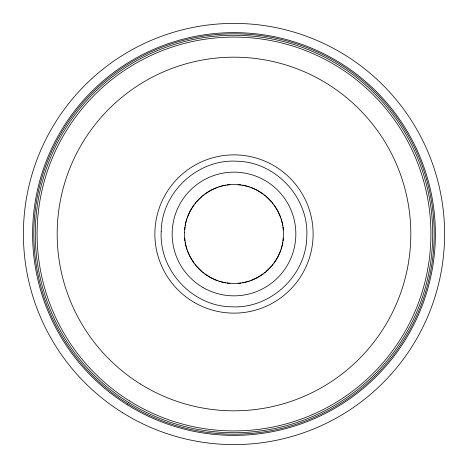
<?xml version="1.0" encoding="UTF-8"?>
<svg xmlns="http://www.w3.org/2000/svg" width="468" height="468" viewBox="0 0 468 468"><rect width="100%" height="100%" fill="white"/><g stroke="black" fill="none" stroke-linecap="round" stroke-linejoin="round"><path stroke-width="0.7" d="M184.614 229.969L184.924 227.103M283.386 238.031L283.076 240.897M185.193 225.395L185.416 224.26M282.584 243.74L282.807 242.605M185.527 223.698L185.913 222.013M282.087 245.987L282.473 244.302M186.065 221.452L186.363 220.34M281.637 247.66L281.935 246.548M186.533 219.79L186.867 218.685M281.133 249.315L281.467 248.21M187.428 217.053L190.242 210.735L193.904 204.873M280.572 250.947L277.758 257.265L274.096 263.127M194.945 203.486L195.671 202.591M272.329 265.409L273.055 264.514M196.414 201.708L201.708 196.414M271.586 266.292L266.292 271.586M202.591 195.671L203.486 194.945M264.514 273.055L265.409 272.329M204.873 193.904L210.735 190.242L217.053 187.428M263.127 274.096L257.265 277.758L250.947 280.572M218.685 186.867L219.79 186.533M248.21 281.467L249.315 281.133M220.34 186.363L221.452 186.065M246.548 281.935L247.66 281.637M222.013 185.913L223.698 185.527M244.302 282.473L245.987 282.087M224.26 185.416L225.395 185.193M242.605 282.807L243.74 282.584M227.103 184.924L229.969 184.614M240.897 283.076L238.031 283.386M238.031 184.614L240.897 184.924M229.969 283.386L227.103 283.076M242.605 185.193L243.74 185.416M224.26 282.584L225.395 282.807M244.302 185.527L245.987 185.913M222.013 282.087L223.698 282.473M246.548 186.065L247.66 186.363M220.34 281.637L221.452 281.935M248.21 186.533L249.315 186.867M218.685 281.133L219.79 281.467M250.947 187.428L257.265 190.242L263.127 193.904M217.053 280.572L210.735 277.758L204.873 274.096M264.514 194.945L265.409 195.671M202.591 272.329L203.486 273.055M266.292 196.414L271.586 201.708M201.708 271.586L196.414 266.292M272.329 202.591L273.055 203.486M194.945 264.514L195.671 265.409M274.096 204.873L277.758 210.735L280.572 217.053M193.904 263.127L190.242 257.265L187.428 250.947M281.133 218.685L281.467 219.79M186.533 248.21L186.867 249.315M281.637 220.34L281.935 221.452M186.065 246.548L186.363 247.66M282.087 222.013L282.473 223.698M185.527 244.302L185.913 245.987M282.584 224.26L282.807 225.395M185.193 242.605L185.416 243.74M283.076 227.103L283.386 229.969M184.924 240.897L184.614 238.031M161.214 231.455C158.863 270.317 192.529 306.417 231.455 306.786C270.317 309.137 306.417 275.471 306.786 236.545C309.137 197.683 275.471 161.583 236.545 161.214C197.683 158.863 161.583 192.529 161.214 231.455M184.661 232.274C183.064 258.617 205.885 283.093 232.274 283.339C258.617 284.936 283.093 262.115 283.339 235.726C284.936 209.383 262.115 184.907 235.726 184.661C209.383 183.064 184.907 205.885 184.661 232.274M122.4 412.6A210.6 210.6 0 0 0 444.471 241.348A210.6 210.6 0 0 0 135.129 48.052A210.6 210.6 0 0 0 122.4 412.6M127.284 404.779A201.375 201.375 0 0 0 435.252 241.026A201.375 201.375 0 0 0 139.458 56.195A201.375 201.375 0 0 0 127.284 404.779M127.916 403.773A200.193 200.193 0 0 0 434.07 240.985A200.193 200.193 0 0 0 140.014 57.242A200.193 200.193 0 0 0 127.916 403.773M128.7 402.515A198.707 198.707 0 0 0 432.584 240.932A198.707 198.707 0 0 0 140.71 58.553A198.707 198.707 0 0 0 128.7 402.515M129.654 400.988A196.905 196.905 0 0 0 430.788 240.874A196.905 196.905 0 0 0 141.558 60.144A196.905 196.905 0 0 0 129.654 400.988M140.301 383.953A176.822 176.822 0 0 0 410.711 240.172A176.822 176.822 0 0 0 150.989 77.875A176.822 176.822 0 0 0 140.301 383.953M194.436 302.527A79.127 79.127 0 0 0 313.127 234A79.127 79.127 0 0 0 194.436 165.473A79.127 79.127 0 0 0 194.436 302.527M203.077 287.557A61.84 61.84 0 0 0 295.84 234A61.84 61.84 0 0 0 203.077 180.443A61.84 61.84 0 0 0 203.077 287.557"/></g></svg>
